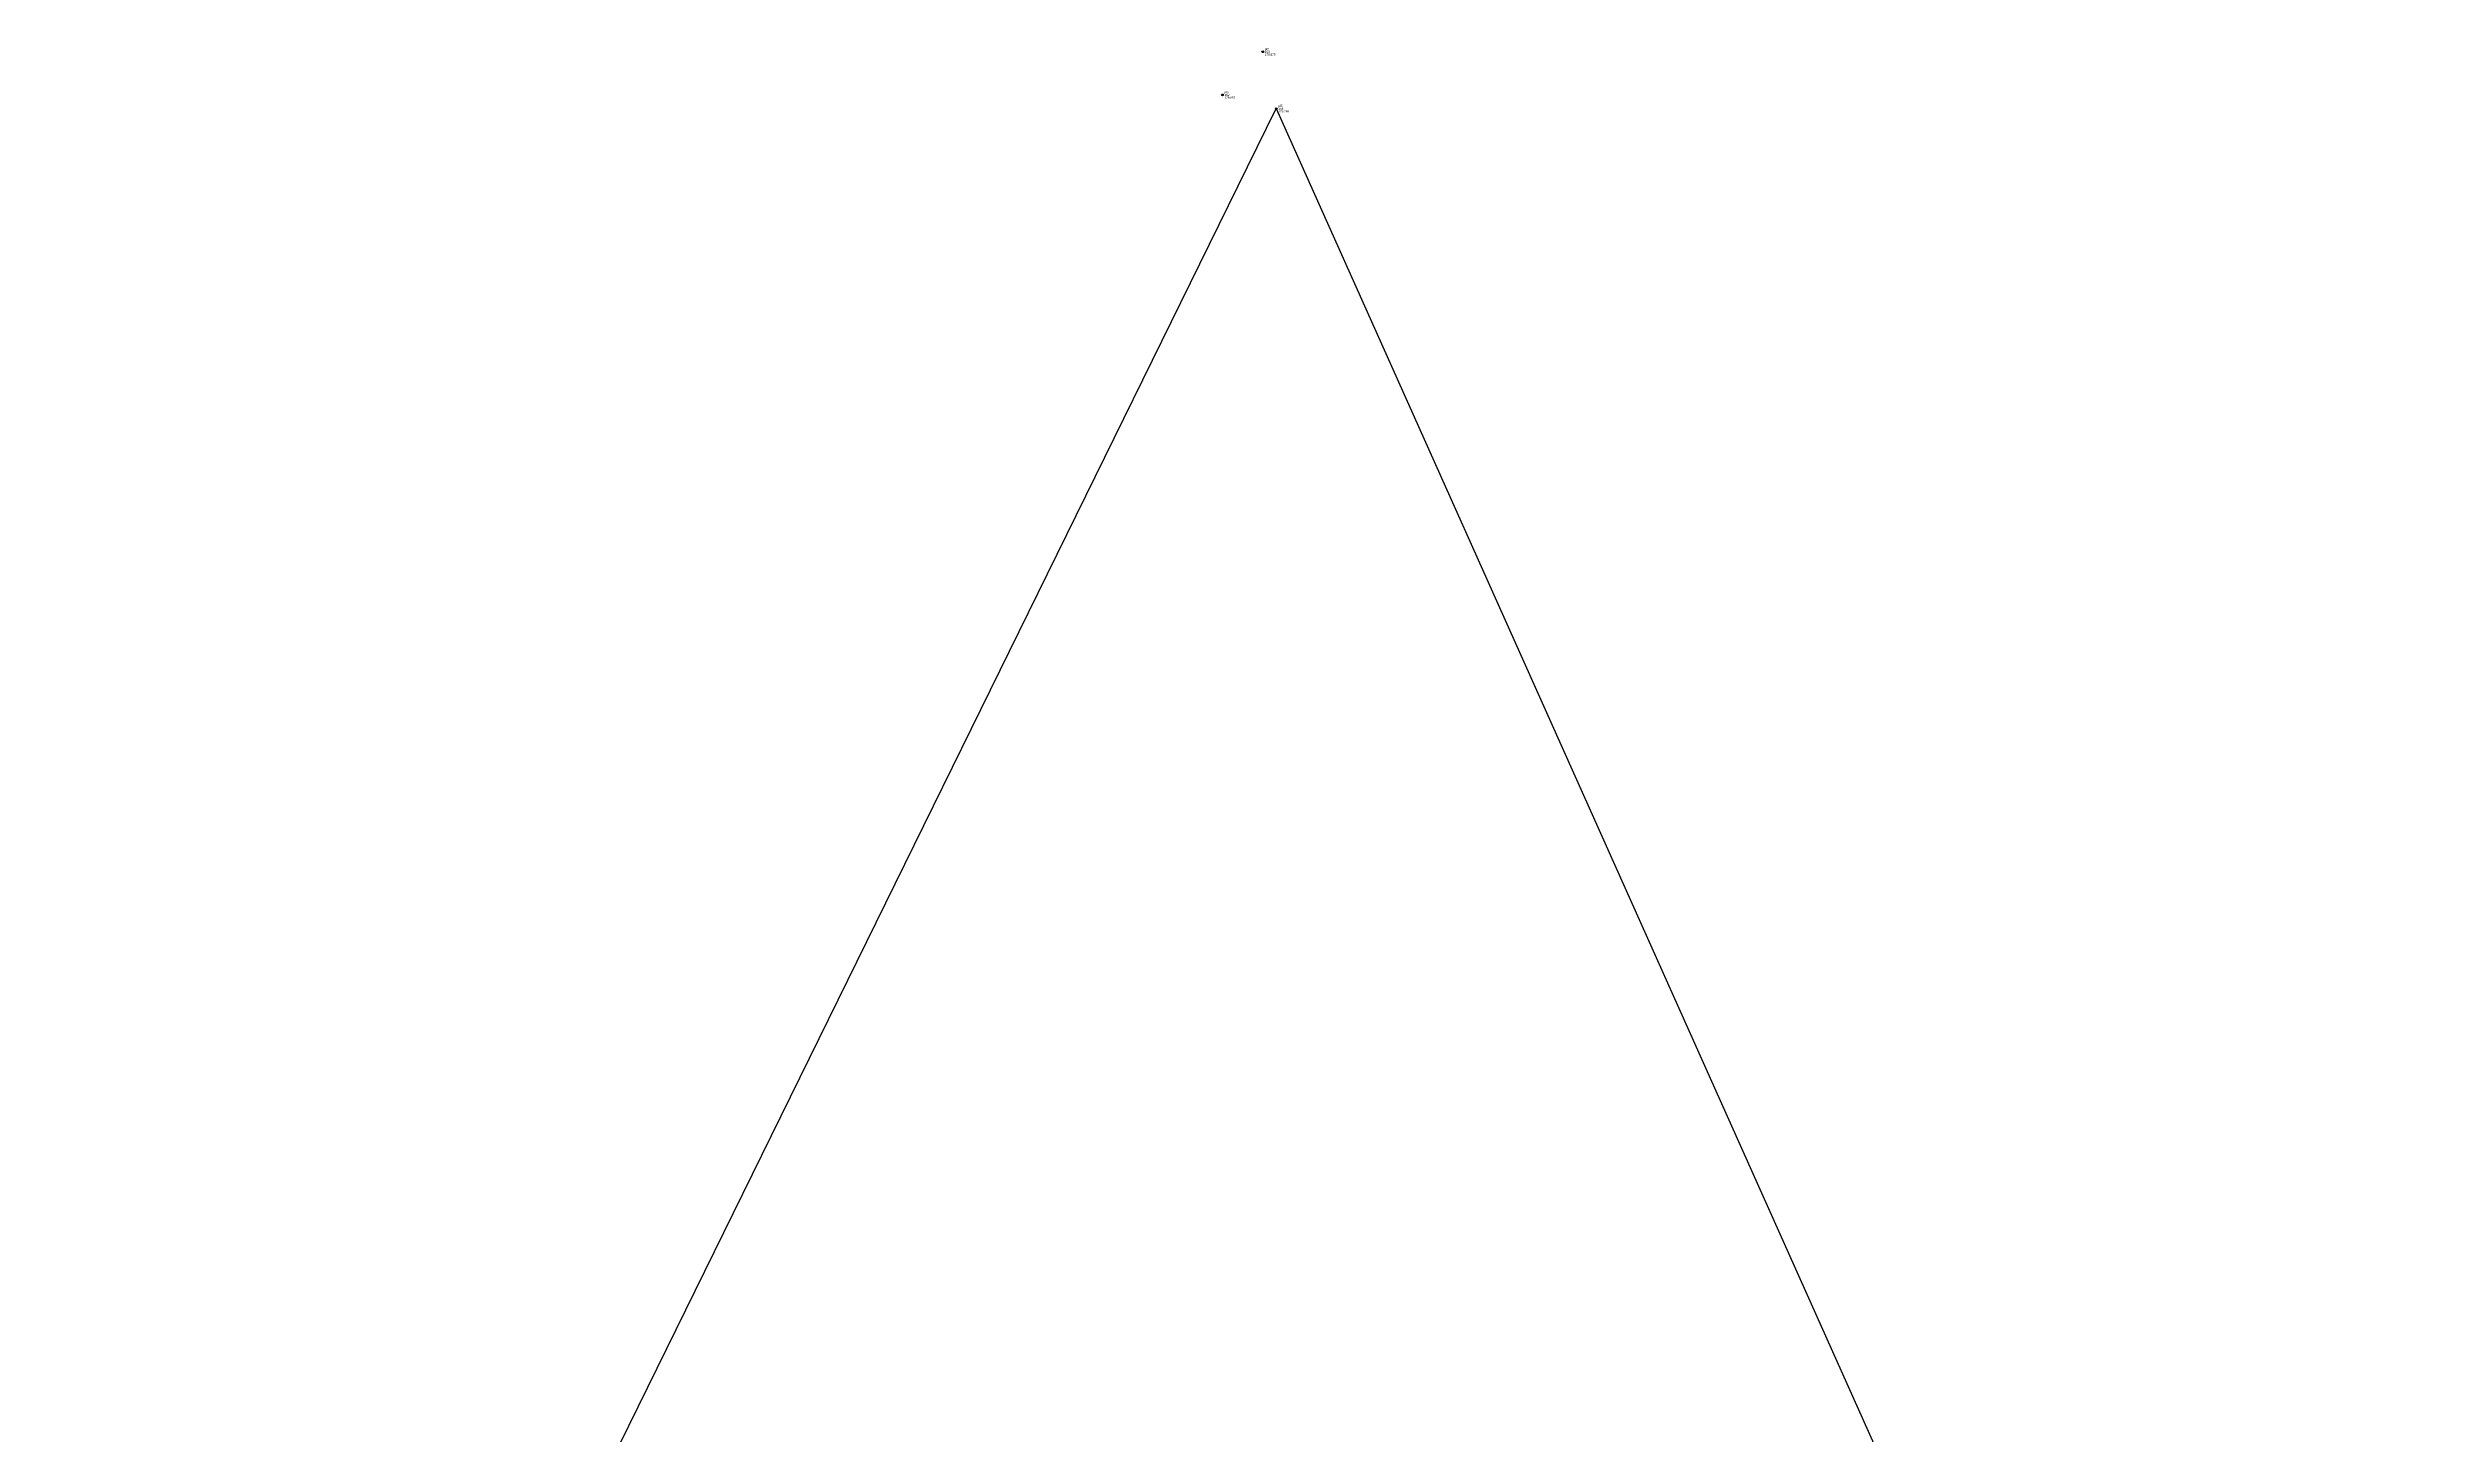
# Model space of a CAD drawing. Header units: millimetres. Extents: x -52 to 299, y -13 to 378.
# Drawn here: x -40.4 to 297.2, y 182.3 to 377.9 of the extents above; entities that cross this region are included whole.
import ezdxf

# ---------------------------------------------------------------- set-up
doc = ezdxf.new("R2010")
doc.units = ezdxf.units.MM
for name, color, linetype, lineweight in [('PT_GPS_CENT', 5, 'Continuous', 0), ('PT_GPS_CODE', 5, 'Continuous', 0), ('PT_GPS_NOME', 5, 'Continuous', 0), ('PT_GPS_QUOT', 5, 'Continuous', 0), ('PT_GPS_SIMB', 5, 'Continuous', 0)]:
    doc.layers.add(name, color=color, linetype=linetype, lineweight=lineweight)

msp = doc.modelspace()

# ---------------------------------------------------------------- linework, layer by layer
at = {"lineweight": -2}
msp.add_lwpolyline([(-40.35, 16.67), (133, 369.36), (297.24, 2.4)], close=True, dxfattribs=at)
at = {"layer": 'PT_GPS_CENT', "linetype": 'Continuous', "lineweight": -3}
for p in [(131.09, 377.38), (125.4, 371.29), (133, 369.36)]:
    msp.add_point(p, dxfattribs=at)
at = {"layer": 'PT_GPS_SIMB', "linetype": 'Continuous', "lineweight": -3}
for centre in [(131.09, 377.38), (125.4, 371.29), (133, 369.36)]:
    msp.add_circle(centre, 0.12, dxfattribs=at)

# ---------------------------------------------------------------- texts
at = {"layer": 'PT_GPS_CODE', "linetype": 'Continuous', "lineweight": -3}
for p in [(131.39, 377.62), (125.7, 371.53), (133.3, 369.6)]:
    msp.add_text('pf5', height=0.3, dxfattribs=at).set_placement(p)
at = {"layer": 'PT_GPS_NOME', "linetype": 'Continuous', "lineweight": -3}
for s, p in [('153', (131.39, 377.23)), ('152', (125.7, 371.14)), ('154', (133.3, 369.21))]:
    msp.add_text(s, height=0.3, dxfattribs=at).set_placement(p)
at = {"layer": 'PT_GPS_QUOT', "linetype": 'Continuous', "lineweight": -3}
for s, p in [('179.875', (131.39, 376.84)), ('179.657', (125.7, 370.75)), ('179.766', (133.3, 368.82))]:
    msp.add_text(s, height=0.3, dxfattribs=at).set_placement(p)

doc.saveas('drawing.dxf')
